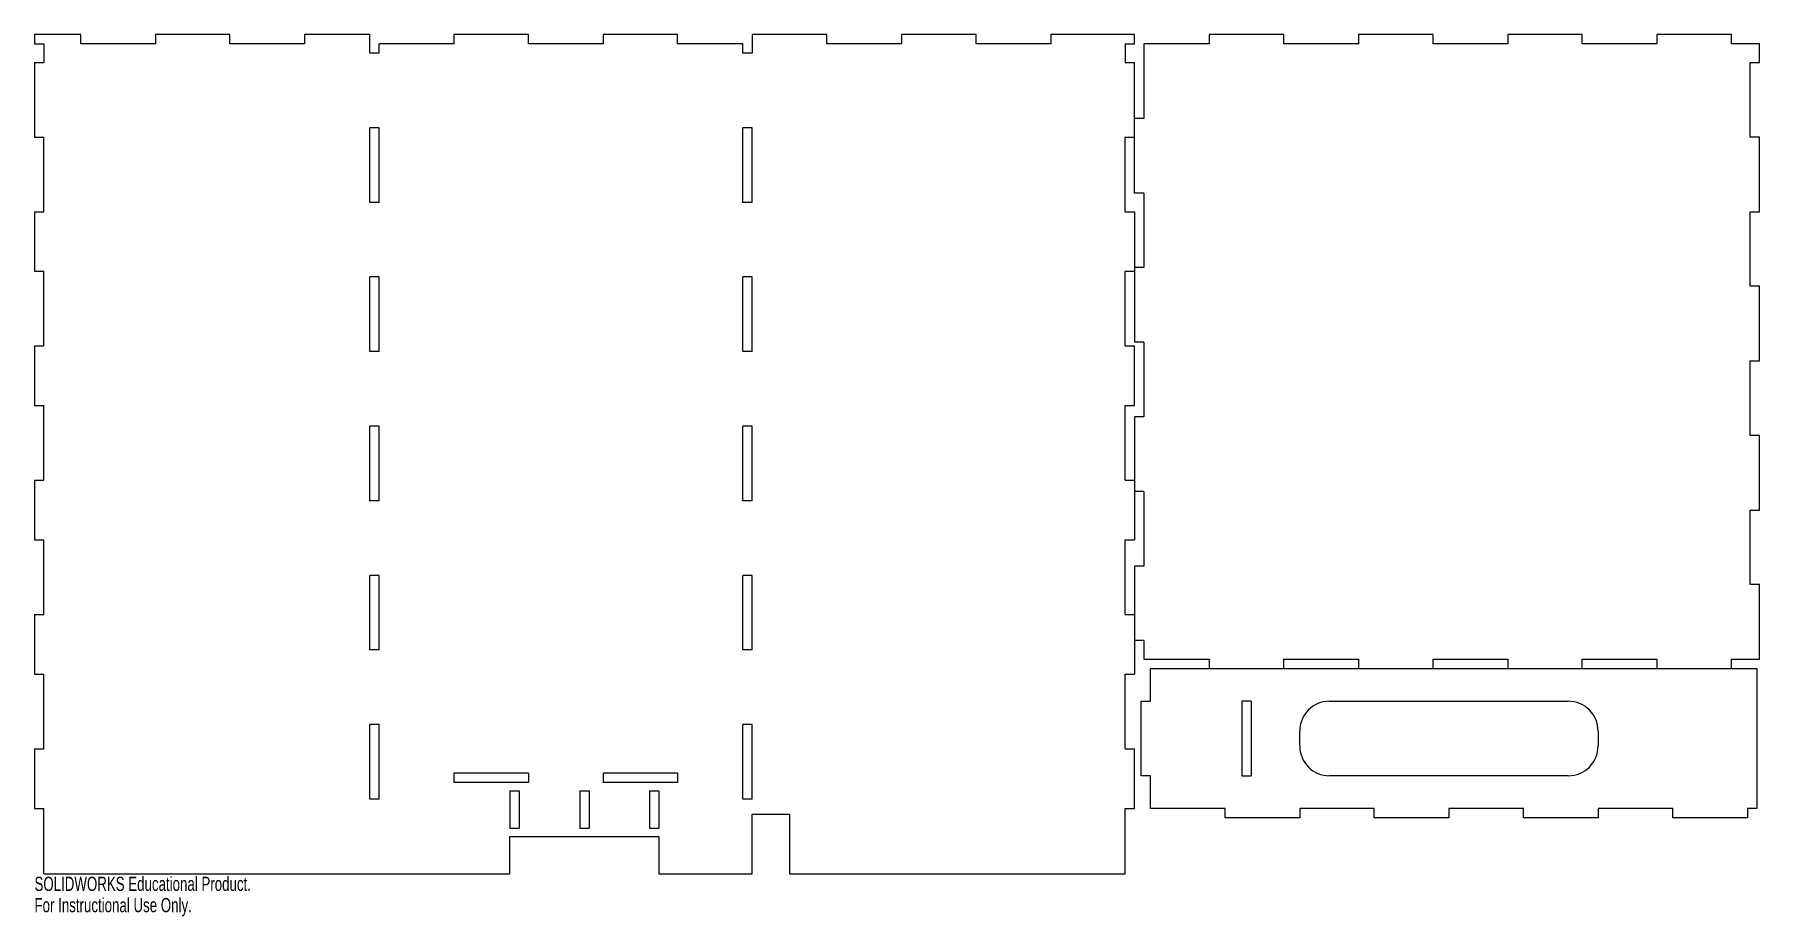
# Model space of a CAD drawing. Header units: millimetres. Extents: x -610 to -22, y -300 to 0.
import ezdxf

# ---------------------------------------------------------------- set-up
doc = ezdxf.new("R2010")
doc.units = ezdxf.units.MM
doc.styles.add('SLDTEXTSTYLE0', font='TXT', dxfattribs={"width": 0.7})

msp = doc.modelspace()

# ---------------------------------------------------------------- linework, layer by layer
at = {"color": 7, "linetype": 'Continuous', "lineweight": 25}
for p, q in [((-593.85, 0), (-609.6, 0)), ((-609.6, 0), (-609.6, -3.17)), ((-593.85, -3.17), (-593.85, 0)), ((-543.05, 0), (-568.45, 0)), ((-568.45, 0), (-568.45, -3.17)), ((-543.05, -3.17), (-543.05, 0)), ((-495.43, 0), (-517.65, 0)), ((-517.65, 0), (-517.65, -3.17)), ((-495.43, -6.35), (-495.43, 0)), ((-441.45, 0), (-466.85, 0)), ((-466.85, 0), (-466.85, -3.17)), ((-441.45, -3.17), (-441.45, 0)), ((-390.65, 0), (-416.05, 0)), ((-416.05, 0), (-416.05, -3.17)), ((-390.65, -3.17), (-390.65, 0)), ((-339.85, 0), (-365.25, 0)), ((-365.25, 0), (-365.25, -6.35)), ((-339.85, -3.17), (-339.85, 0)), ((-289.05, 0), (-314.45, 0)), ((-314.45, 0), (-314.45, -3.17)), ((-289.05, -3.17), (-289.05, 0)), ((-235.08, 0), (-263.65, 0)), ((-263.65, 0), (-263.65, -3.17)), ((-235.08, -3.17), (-235.08, 0)), ((-184.28, 0), (-209.68, 0)), ((-209.68, 0), (-209.68, -3.17)), ((-184.28, -3.17), (-184.28, 0)), ((-133.48, 0), (-158.88, 0)), ((-158.88, 0), (-158.88, -3.17)), ((-133.48, -3.17), (-133.48, 0)), ((-82.68, 0), (-108.08, 0)), ((-108.08, 0), (-108.08, -3.17)), ((-82.68, -3.17), (-82.68, 0)), ((-31.88, 0), (-57.28, 0)), ((-57.28, 0), (-57.28, -3.17)), ((-31.88, -3.17), (-31.88, 0)), ((-609.6, -3.17), (-606.42, -3.17)), ((-606.42, -3.17), (-606.42, -9.53)), ((-568.45, -3.17), (-593.85, -3.17)), ((-517.65, -3.17), (-543.05, -3.17)), ((-466.85, -3.17), (-492.25, -3.17)), ((-492.25, -6.35), (-492.25, -3.17)), ((-416.05, -3.17), (-441.45, -3.17)), ((-368.43, -3.17), (-390.65, -3.17)), ((-368.43, -6.35), (-368.43, -3.17)), ((-314.45, -3.17), (-339.85, -3.17)), ((-263.65, -3.17), (-289.05, -3.17)), ((-238.25, -3.17), (-238.25, -9.53)), ((-238.25, -3.17), (-235.08, -3.17)), ((-209.68, -3.17), (-231.9, -3.17)), ((-231.9, -3.17), (-231.9, -28.57)), ((-158.88, -3.17), (-184.28, -3.17)), ((-108.08, -3.17), (-133.48, -3.17)), ((-57.28, -3.17), (-82.68, -3.17)), ((-22.35, -3.17), (-31.88, -3.17)), ((-22.35, -9.53), (-22.35, -3.17)), ((-609.6, -9.53), (-606.42, -9.53)), ((-609.6, -9.53), (-609.6, -34.92)), ((-492.25, -6.35), (-495.43, -6.35)), ((-365.25, -6.35), (-368.43, -6.35)), ((-238.25, -9.53), (-235.08, -9.53)), ((-235.08, -53.98), (-235.08, -9.53)), ((-25.53, -34.92), (-25.53, -9.53)), ((-25.53, -9.53), (-22.35, -9.53)), ((-231.9, -28.57), (-235.08, -28.57)), ((-609.6, -34.92), (-606.42, -34.92)), ((-606.42, -60.33), (-606.42, -34.92)), ((-492.25, -31.75), (-495.43, -31.75)), ((-495.43, -57.15), (-495.43, -31.75)), ((-492.25, -57.15), (-492.25, -31.75)), ((-365.25, -31.75), (-368.43, -31.75)), ((-368.43, -57.15), (-368.43, -31.75)), ((-365.25, -57.15), (-365.25, -31.75)), ((-238.25, -60.33), (-238.25, -34.92)), ((-238.25, -34.92), (-235.08, -34.92)), ((-22.35, -34.92), (-25.53, -34.92)), ((-22.35, -60.33), (-22.35, -34.92)), ((-492.25, -57.15), (-495.43, -57.15)), ((-365.25, -57.15), (-368.43, -57.15)), ((-231.9, -53.98), (-235.08, -53.98)), ((-231.9, -53.98), (-231.9, -79.38)), ((-609.6, -60.33), (-606.42, -60.33)), ((-609.6, -60.33), (-609.6, -80.64)), ((-238.25, -60.33), (-235.08, -60.33)), ((-235.08, -60.33), (-235.08, -104.78)), ((-25.53, -85.72), (-25.53, -60.33)), ((-25.53, -60.33), (-22.35, -60.33)), ((-609.6, -80.64), (-606.42, -80.64)), ((-606.42, -106.05), (-606.42, -80.64)), ((-238.25, -106.05), (-238.25, -80.64)), ((-238.25, -80.64), (-235.08, -80.64)), ((-231.9, -79.38), (-235.08, -79.38)), ((-492.25, -82.55), (-495.43, -82.55)), ((-495.43, -107.95), (-495.43, -82.55)), ((-492.25, -107.95), (-492.25, -82.55)), ((-365.25, -82.55), (-368.43, -82.55)), ((-368.43, -107.95), (-368.43, -82.55)), ((-365.25, -107.95), (-365.25, -82.55)), ((-22.35, -85.72), (-25.53, -85.72)), ((-22.35, -111.12), (-22.35, -85.72)), ((-231.9, -104.78), (-235.08, -104.78)), ((-231.9, -104.78), (-231.9, -130.18)), ((-609.6, -106.05), (-606.42, -106.05)), ((-609.6, -106.05), (-609.6, -126.36)), ((-492.25, -107.95), (-495.43, -107.95)), ((-365.25, -107.95), (-368.43, -107.95)), ((-238.25, -106.05), (-235.08, -106.05)), ((-235.08, -126.36), (-235.08, -106.05)), ((-25.53, -136.53), (-25.53, -111.12)), ((-25.53, -111.12), (-22.35, -111.12)), ((-609.6, -126.36), (-606.42, -126.36)), ((-606.42, -151.76), (-606.42, -126.36)), ((-238.25, -151.76), (-238.25, -126.36)), ((-238.25, -126.36), (-235.08, -126.36)), ((-492.25, -133.35), (-495.43, -133.35)), ((-495.43, -158.75), (-495.43, -133.35)), ((-492.25, -158.75), (-492.25, -133.35)), ((-365.25, -133.35), (-368.43, -133.35)), ((-368.43, -158.75), (-368.43, -133.35)), ((-365.25, -158.75), (-365.25, -133.35)), ((-235.08, -130.18), (-235.08, -172.09)), ((-231.9, -130.18), (-235.08, -130.18)), ((-22.35, -136.53), (-25.53, -136.53)), ((-22.35, -161.93), (-22.35, -136.53)), ((-609.6, -151.76), (-606.42, -151.76)), ((-609.6, -151.76), (-609.6, -172.09)), ((-238.25, -151.76), (-235.08, -151.76)), ((-231.9, -155.57), (-235.08, -155.57)), ((-231.9, -155.57), (-231.9, -180.97)), ((-492.25, -158.75), (-495.43, -158.75)), ((-365.25, -158.75), (-368.43, -158.75)), ((-25.53, -187.32), (-25.53, -161.93)), ((-25.53, -161.93), (-22.35, -161.93)), ((-609.6, -172.09), (-606.42, -172.09)), ((-606.42, -197.49), (-606.42, -172.09)), ((-238.25, -197.49), (-238.25, -172.09)), ((-238.25, -172.09), (-235.08, -172.09)), ((-235.08, -180.97), (-235.08, -217.81)), ((-231.9, -180.97), (-235.08, -180.97)), ((-492.25, -184.15), (-495.43, -184.15)), ((-495.43, -209.55), (-495.43, -184.15)), ((-492.25, -209.55), (-492.25, -184.15)), ((-365.25, -184.15), (-368.43, -184.15)), ((-368.43, -209.55), (-368.43, -184.15)), ((-365.25, -209.55), (-365.25, -184.15)), ((-22.35, -187.32), (-25.53, -187.32)), ((-22.35, -212.72), (-22.35, -187.32)), ((-609.6, -197.49), (-606.42, -197.49)), ((-609.6, -197.49), (-609.6, -217.81)), ((-238.25, -197.49), (-235.08, -197.49)), ((-492.25, -209.55), (-495.43, -209.55)), ((-365.25, -209.55), (-368.43, -209.55)), ((-231.9, -206.38), (-235.08, -206.38)), ((-231.9, -206.38), (-231.9, -212.72)), ((-231.9, -212.72), (-209.68, -212.72)), ((-229.69, -215.9), (-23.31, -215.9)), ((-229.69, -227.01), (-229.69, -215.9)), ((-209.68, -212.72), (-209.68, -215.9)), ((-184.28, -215.9), (-184.28, -212.72)), ((-184.28, -212.72), (-158.88, -212.72)), ((-158.88, -212.72), (-158.88, -215.9)), ((-133.48, -215.9), (-133.48, -212.72)), ((-133.48, -212.72), (-108.08, -212.72)), ((-108.08, -212.72), (-108.08, -215.9)), ((-82.68, -215.9), (-82.68, -212.72)), ((-82.68, -212.72), (-57.28, -212.72)), ((-57.28, -212.72), (-57.28, -215.9)), ((-31.88, -215.9), (-31.88, -212.72)), ((-31.88, -212.72), (-22.35, -212.72)), ((-23.31, -215.9), (-23.31, -263.52)), ((-609.6, -217.81), (-606.42, -217.81)), ((-606.42, -243.21), (-606.42, -217.81)), ((-238.25, -243.21), (-238.25, -217.81)), ((-238.25, -217.81), (-235.08, -217.81)), ((-232.86, -227.01), (-229.69, -227.01)), ((-232.86, -252.41), (-232.86, -227.01)), ((-195.4, -227.01), (-198.57, -227.01)), ((-198.57, -227.01), (-198.57, -252.41)), ((-195.4, -227.01), (-195.4, -252.41)), ((-168.73, -227.01), (-87.45, -227.01)), ((-492.25, -234.95), (-495.43, -234.95)), ((-495.43, -260.35), (-495.43, -234.95)), ((-492.25, -260.35), (-492.25, -234.95)), ((-365.25, -234.95), (-368.43, -234.95)), ((-368.43, -260.35), (-368.43, -234.95)), ((-365.25, -260.35), (-365.25, -234.95)), ((-178.89, -242.25), (-178.89, -237.17)), ((-77.29, -237.17), (-77.29, -242.25)), ((-609.6, -243.21), (-606.42, -243.21)), ((-609.6, -243.21), (-609.6, -263.52)), ((-238.25, -243.21), (-235.08, -243.21)), ((-235.08, -263.52), (-235.08, -243.21)), ((-466.85, -251.46), (-466.85, -254.63)), ((-441.45, -251.46), (-466.85, -251.46)), ((-441.45, -251.46), (-441.45, -254.63)), ((-416.05, -251.46), (-416.05, -254.63)), ((-390.65, -251.46), (-416.05, -251.46)), ((-390.65, -251.46), (-390.65, -254.63)), ((-229.69, -252.41), (-232.86, -252.41)), ((-229.69, -263.52), (-229.69, -252.41)), ((-198.57, -252.41), (-195.4, -252.41)), ((-87.45, -252.41), (-168.73, -252.41)), ((-441.45, -254.63), (-466.85, -254.63)), ((-447.8, -257.49), (-444.63, -257.49)), ((-447.8, -257.49), (-447.8, -270.19)), ((-444.63, -257.49), (-444.63, -270.19)), ((-423.99, -257.49), (-420.81, -257.49)), ((-423.99, -257.49), (-423.99, -270.19)), ((-420.81, -257.49), (-420.81, -270.19)), ((-390.65, -254.63), (-416.05, -254.63)), ((-400.18, -257.49), (-397, -257.49)), ((-400.18, -257.49), (-400.18, -270.19)), ((-397, -257.49), (-397, -270.19)), ((-609.6, -263.52), (-606.42, -263.52)), ((-606.42, -285.75), (-606.42, -263.52)), ((-492.25, -260.35), (-495.43, -260.35)), ((-365.25, -260.35), (-368.43, -260.35)), ((-238.25, -285.75), (-238.25, -263.52)), ((-238.25, -263.52), (-235.08, -263.52)), ((-204.29, -263.52), (-229.69, -263.52)), ((-204.29, -266.7), (-204.29, -263.52)), ((-178.89, -263.52), (-178.89, -266.7)), ((-153.49, -263.52), (-178.89, -263.52)), ((-153.49, -266.7), (-153.49, -263.52)), ((-128.09, -263.52), (-128.09, -266.7)), ((-102.69, -263.52), (-128.09, -263.52)), ((-102.69, -266.7), (-102.69, -263.52)), ((-77.29, -263.52), (-77.29, -266.7)), ((-51.89, -263.52), (-77.29, -263.52)), ((-51.89, -266.7), (-51.89, -263.52)), ((-23.31, -263.52), (-26.49, -263.52)), ((-26.49, -263.52), (-26.49, -266.7)), ((-365.25, -285.75), (-365.25, -265.43)), ((-365.25, -265.43), (-352.55, -265.43)), ((-352.55, -265.43), (-352.55, -285.75)), ((-178.89, -266.7), (-204.29, -266.7)), ((-128.09, -266.7), (-153.49, -266.7)), ((-77.29, -266.7), (-102.69, -266.7)), ((-26.49, -266.7), (-51.89, -266.7)), ((-447.8, -270.19), (-444.63, -270.19)), ((-447.8, -285.75), (-447.8, -273.05)), ((-447.8, -273.05), (-397, -273.05)), ((-423.99, -270.19), (-420.81, -270.19)), ((-400.18, -270.19), (-397, -270.19)), ((-397, -273.05), (-397, -285.75)), ((-606.42, -285.75), (-447.8, -285.75)), ((-397, -285.75), (-365.25, -285.75)), ((-352.55, -285.75), (-238.25, -285.75))]:
    msp.add_line(p, q, dxfattribs=at)
for centre, start, end in [((-168.73, -237.17), 90, 180), ((-87.45, -237.17), 0, 90), ((-168.73, -242.25), 180, 270), ((-87.45, -242.25), 270, 0)]:
    msp.add_arc(centre, 10.16, start, end, dxfattribs=at)

# ---------------------------------------------------------------- texts
at = {"color": 7, "linetype": 'Continuous', "char_height": 4.8336, "attachment_point": 1, "style": 'SLDTEXTSTYLE0'}
for s, insert in [('SOLIDWORKS Educational Product.', (-609.6, -286.77)), ('For Instructional Use Only.', (-609.6, -294.02))]:
    msp.add_mtext(s, dxfattribs=dict(at, insert=insert))

doc.saveas('drawing.dxf')
